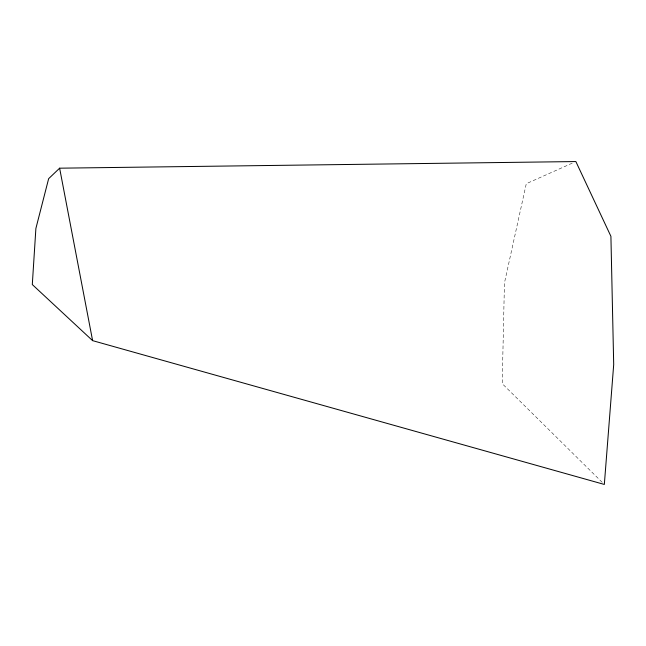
<?xml version="1.0" encoding="UTF-8"?>
<svg xmlns="http://www.w3.org/2000/svg" width="646" height="646" viewBox="0 0 646 646"><rect width="100%" height="100%" fill="white"/><g stroke="black" fill="none" stroke-linecap="round" stroke-linejoin="round"><path stroke-width="0.48" stroke-dasharray="3.23 2.42" d="M572.195 163.196L526.288 183.706L504.453 282.932L502.208 383.635L602.912 483.03"/><path stroke-width="0.97" d="M59.626 168.186L48.644 178.676L35.885 228.474L32.3 284.555L92.604 340.636L604.333 484.443L613.7 364.538L610.914 236.315L575.869 161.557L59.626 168.186L92.604 340.636"/></g></svg>
